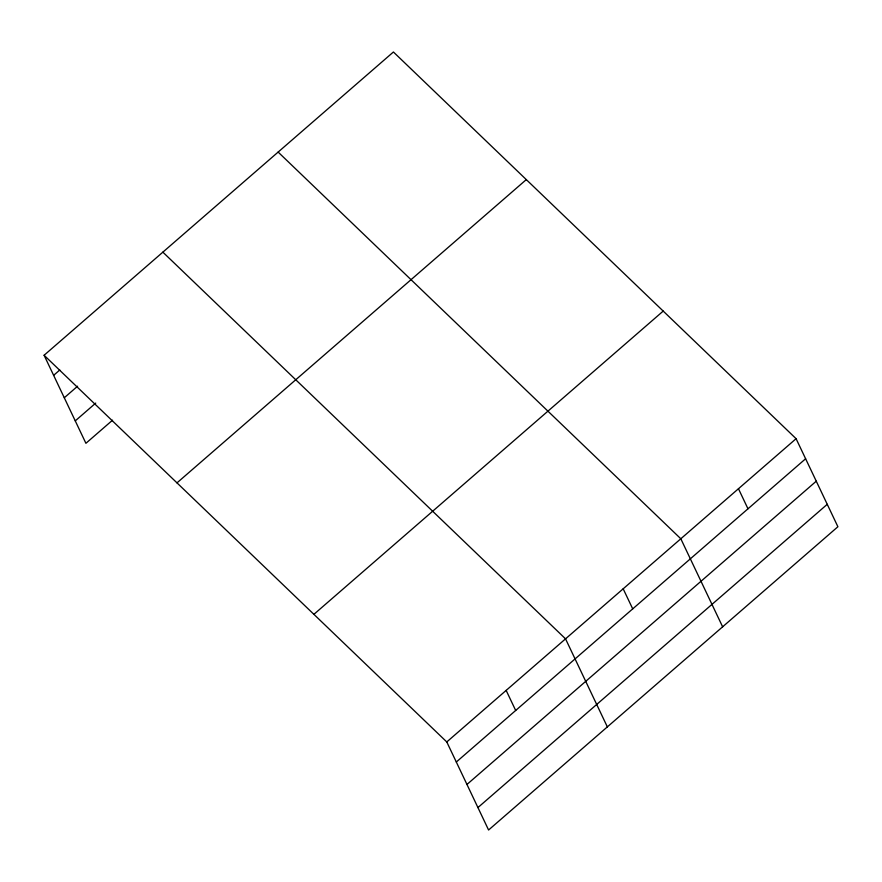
<?xml version="1.0" encoding="UTF-8"?>
<svg xmlns="http://www.w3.org/2000/svg" width="882" height="882" viewBox="0 0 882 882"><rect width="100%" height="100%" fill="white"/><g stroke="black" fill="none" stroke-linecap="round" stroke-linejoin="round"><path stroke-width="1.32" d="M44.1 355.259L393.416 51.994L796.093 438.696L837.9 526.741L488.584 830.006L446.777 741.949L44.1 355.259L85.907 443.304L112.532 420.196M53.637 375.335L59.778 369.999M64.287 397.76L77.594 386.206M75.257 420.879L95.73 403.096M176.984 482.873L526.3 179.608M313.893 614.346L663.209 311.081M446.777 741.949L796.093 438.696M456.303 762.026L805.619 458.761M466.953 784.462L816.269 481.197M477.934 807.57L827.25 504.306M278.139 152.079L680.816 538.77L722.623 626.815M162.872 252.153L565.538 638.844L607.345 726.889M738.454 488.727L747.98 508.804M623.177 588.801L632.714 608.878M506.158 690.397L515.683 710.473"/></g></svg>
